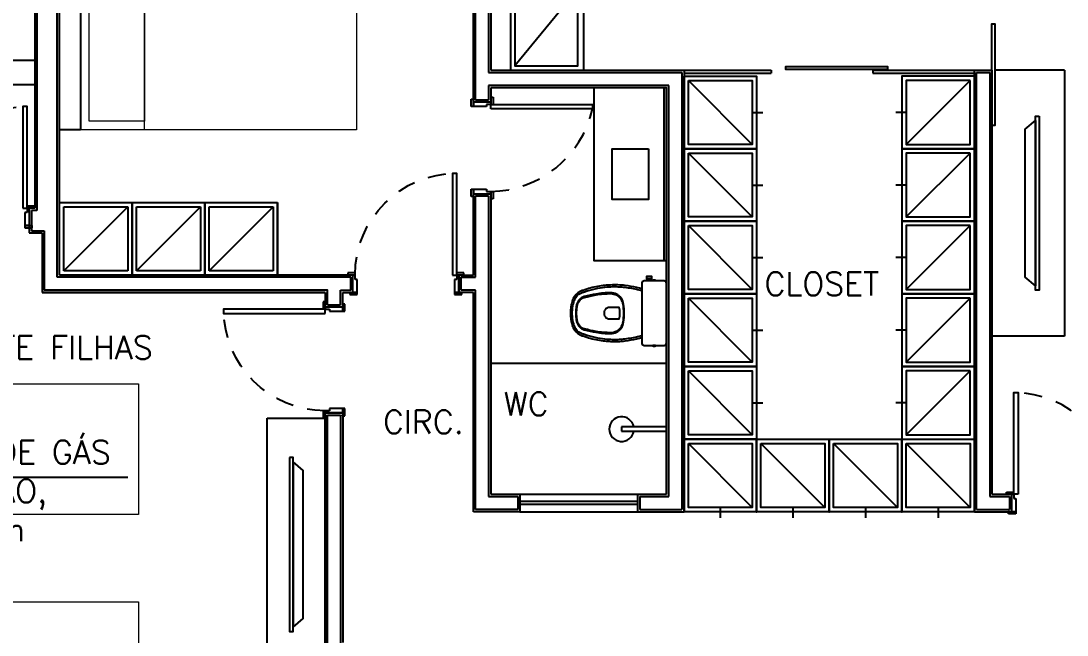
# Model space of a CAD drawing. Header units: millimetres. Extents: x 188.6 to 263.2, y 40.1 to 120.1.
# Drawn here: x 219.2 to 226.4, y 52.1 to 56.33 of the extents above; entities that cross this region are included whole.
import ezdxf

# ---------------------------------------------------------------- set-up
doc = ezdxf.new("R2010")
doc.units = ezdxf.units.MM
doc.linetypes.add('XREF_305_306$0$XREF-TIPO$0$HIDDEN2', pattern=[0.1875, 0.125, -0.0625])
for name, color, linetype in [('ARQ', 8, 'Continuous'), ('ARQ-BASE', 8, 'Continuous'), ('GAS-TEXTO', 7, 'Continuous'), ('L-O-LAYOUT', 252, 'Continuous'), ('XREF_305_306$0$XREF-TIPO$0$E-MC-ESQUADRIAS', 2, 'Continuous')]:
    doc.layers.add(name, color=color, linetype=linetype)
doc.layers.add('L-MC-LAYOUT', color=8, linetype='Continuous', lineweight=5)
doc.styles.add('60-100', font='romans.shx', dxfattribs={"height": 0.16})
doc.styles.add('60-50', font='romans.shx', dxfattribs={"height": 0.08})
doc.styles.add('60-75', font='romans.shx', dxfattribs={"height": 0.12})
doc.dimstyles.new('SETAS75', dxfattribs={"dimtxt": 0.16, "dimasz": 0.15, "dimexe": 0.15, "dimexo": 0, "dimgap": 0.1, "dimtad": 1, "dimzin": 10, "dimdsep": 46, "dimtxsty": '60-100', "dimblk1": 'OPEN', "dimblk2": 'OPEN', "dimsah": 1, "dimcen": 0, "dimclrd": 244, "dimclre": 244, "dimclrt": 7, "dimadec": 0, "dimazin": 0, "dimtfac": 1, "dimtix": 1, "dimtmove": 2, "dimatfit": 3, "dimldrblk": 'OPEN', "dimfxl": 0.15, "dimtolj": 1, "dimtzin": 6, "dimarcsym": 0})

# ---------------------------------------------------------------- blocks, each defined once
blk = doc.blocks.new('CAMA SOLTEIRO')
at = {"layer": 'L-MC-LAYOUT'}
blk.add_line((5741.836, -1547.0217), (5741.836, -1546.1217), dxfattribs=at)
for points in [[(5741.396, -1546.1217), (5743.296, -1546.1217), (5743.296, -1547.0217), (5741.396, -1547.0217)], [(5741.456, -1546.1817), (5741.836, -1546.1817), (5741.836, -1546.9617), (5741.456, -1546.9617)]]:
    blk.add_lwpolyline(points, close=True, dxfattribs=at)
blk = doc.blocks.new('XREF_305_306$0$XREF-TIPO$0$PORTA 70')
at = {"layer": 'ARQ-BASE'}
for p, q in [((36.2665, 23.8835), (36.2815, 23.8835)), ((36.2665, 23.8335), (36.2665, 23.8835)), ((36.2815, 23.8335), (36.2815, 23.8835)), ((36.2815, 23.8485), (36.2815, 23.8335)), ((36.4015, 23.8485), (36.2815, 23.8485)), ((36.4015, 23.8685), (36.4165, 23.8685)), ((36.4015, 23.8685), (36.4015, 23.8185)), ((36.4015, 23.8185), (36.4015, 23.8485)), ((36.4165, 23.8685), (36.4165, 23.8185)), ((36.2815, 23.8335), (36.2665, 23.8335)), ((36.3115, 23.8335), (36.2815, 23.8335)), ((36.3115, 23.8185), (36.3115, 23.8335)), ((36.4015, 23.8185), (36.3115, 23.8185)), ((36.4165, 23.8185), (36.4015, 23.8185)), ((36.2665, 23.0835), (36.2665, 23.1335)), ((36.2815, 23.1335), (36.3115, 23.1335)), ((36.2815, 23.0835), (36.2815, 23.1335)), ((36.3115, 23.1485), (36.4015, 23.1485)), ((36.3115, 23.1335), (36.3115, 23.1485)), ((36.4015, 23.1485), (36.4165, 23.1485)), ((36.4015, 23.1185), (36.4015, 23.1485)), ((36.4015, 23.1485), (36.4015, 23.0985)), ((36.4165, 23.1485), (36.4165, 23.0985)), ((36.2815, 23.0835), (36.2665, 23.0835)), ((36.2815, 23.1185), (36.4015, 23.1185)), ((36.4165, 23.0985), (36.4015, 23.0985))]:
    blk.add_line(p, q, dxfattribs=at)
blk.add_lwpolyline([(36.2815, 23.1635), (36.2815, 23.1335), (35.5815, 23.1335), (35.5815, 23.1635)], close=True, dxfattribs=at)
at = {"layer": 'ARQ-BASE', "linetype": 'XREF_305_306$0$XREF-TIPO$0$HIDDEN2'}
blk.add_arc((36.2815, 23.1335), 0.7, 90, 180, dxfattribs=at)
blk = doc.blocks.new('XREF_1ºTP$0$VASO')
at = {"layer": 'ARQ'}
for points in [[(951.8, 48.123, 0.003882), (951.7905, 48.158, -0.024258), (951.7765, 48.238, -0.02486), (951.7725, 48.288, -0.033324), (951.773, 48.338, -0.02486), (951.776, 48.378, -0.012268), (951.783, 48.428, -0.015806), (951.7945, 48.478, -0.026699), (951.81, 48.528, -0.021919), (951.8175, 48.548, -0.174675), (951.867, 48.5965, -0.045452), (951.897, 48.606, -0.022856), (951.9099, 48.6092, -0.041289), (951.9366, 48.6132, -0.052091), (951.9442, 48.6136, -0.04333), (951.967, 48.614, -0.04333), (951.9898, 48.6136, -0.052091), (951.9974, 48.6132, -0.041289), (952.0241, 48.6092, -0.022856), (952.037, 48.606, -0.045452), (952.067, 48.5965, -0.174675), (952.1165, 48.548, -0.021919), (952.124, 48.528, -0.026699), (952.1395, 48.478, -0.015806), (952.151, 48.428, -0.012268), (952.158, 48.378, -0.02486), (952.161, 48.338, -0.033324), (952.1615, 48.288, -0.02486), (952.1575, 48.238, -0.024258), (952.1435, 48.158, 0.003882), (952.134, 48.123)], [(952.1224, 48.1261, -0.003849), (952.1318, 48.1609, 0.027799), (952.147, 48.2514, 0.018883), (952.1495, 48.2885, 0.033646), (952.149, 48.3374, 0.016781), (952.1475, 48.3636, 0.015438), (952.1392, 48.4259, 0.023716), (952.121, 48.4995, 0.013571), (952.1126, 48.5241, 0.02186), (952.1055, 48.543, 0.173345), (952.0622, 48.5855, 0.045814), (952.034, 48.5944, 0.024058), (952.0216, 48.5974, 0.042614), (951.996, 48.6012, 0.066108), (951.9895, 48.6015, 0.047154), (951.967, 48.602, 0.047154), (951.9444, 48.6015, 0.066108), (951.9379, 48.6012, 0.042614), (951.9124, 48.5974, 0.024058), (951.9, 48.5944, 0.045814), (951.8718, 48.5855, 0.173345), (951.8284, 48.543, 0.02186), (951.8213, 48.5241, 0.013571), (951.813, 48.4995, 0.023716), (951.7948, 48.4259, 0.015438), (951.7865, 48.3636, 0.016781), (951.785, 48.3374, 0.033646), (951.7845, 48.2885, 0.018883), (951.787, 48.2514, 0.027799), (951.8021, 48.1609, -0.003849), (951.8116, 48.1261)]]:
    blk.add_lwpolyline(points, format="xyb", dxfattribs=at)
for points in [[(951.967, 48.244, -0.041331), (951.9061, 48.2486, -0.129345), (951.8634, 48.2657, -0.234638), (951.8265, 48.338, -0.044666), (951.8351, 48.439, -0.031515), (951.8532, 48.5195, -0.151063), (951.8718, 48.5523, -0.148094), (951.9082, 48.5722, -0.031073), (951.9218, 48.5744, -0.035055), (951.967, 48.5785, -0.035055), (952.0121, 48.5744, -0.031073), (952.0257, 48.5722, -0.148094), (952.0622, 48.5523, -0.151063), (952.0808, 48.5195, -0.031515), (952.0989, 48.439, -0.044666), (952.1075, 48.338, -0.234638), (952.0706, 48.2657, -0.129345), (952.0278, 48.2486, -0.041331)], [(951.967, 48.25, 0.041434), (952.027, 48.2545, 0.129651), (952.067, 48.2705, 0.234583), (952.1015, 48.338, 0.044678), (952.093, 48.438, 0.031614), (952.075, 48.518, 0.152477), (952.058, 48.548, 0.148725), (952.0245, 48.5664, 0.031624), (952.0114, 48.5685, 0.035113), (951.967, 48.5725, 0.035113), (951.9226, 48.5685, 0.031624), (951.9095, 48.5664, 0.148725), (951.876, 48.548, 0.152477), (951.859, 48.518, 0.031614), (951.841, 48.438, 0.044678), (951.8325, 48.338, 0.234583), (951.867, 48.2705, 0.129651), (951.907, 48.2545, 0.041434)], [(951.927, 48.344, -0.164444), (951.935, 48.368, -0.245936), (951.967, 48.383, -0.245936), (951.999, 48.368, -0.164444), (952.007, 48.344), (952.007, 48.279, -0.108885), (951.927, 48.279)], [(951.967, 48.123), (952.172, 48.123, -0.059373), (952.1768, 48.1225, -0.333509), (952.189, 48.107), (952.189, 48.0885), (952.189, 48.0575), (952.189, 48.047), (952.1918, 48.047, -0.252251), (952.1921, 48.0469, -0.160103), (952.195, 48.038, -0.160103), (952.1921, 48.0291, -0.252251), (952.1918, 48.029), (952.189, 48.029), (952.189, 47.97, -0.327853), (952.1739, 47.9533, -0.087637), (952.1708, 47.953), (951.967, 47.953), (951.7631, 47.953, -0.087637), (951.76, 47.9533, -0.327853), (951.745, 47.97), (951.745, 48.029), (951.7421, 48.029, -0.252251), (951.7419, 48.0291, -0.160103), (951.739, 48.038, -0.160103), (951.7419, 48.0469, -0.252251), (951.7421, 48.047), (951.745, 48.047), (951.745, 48.0575), (951.731, 48.0575), (951.731, 48.055), (951.715, 48.055), (951.715, 48.073), (951.715, 48.091), (951.731, 48.091), (951.731, 48.0885), (951.745, 48.0885), (951.745, 48.107, -0.333509), (951.7571, 48.1225, -0.059373), (951.762, 48.123)]]:
    blk.add_lwpolyline(points, format="xyb", close=True, dxfattribs=at)
for points in [[(951.731, 48.0575), (951.731, 48.073), (951.731, 48.0885)], [(951.7425, 48.046), (951.7425, 48.038), (951.7425, 48.03)], [(951.745, 48.0575), (951.745, 48.0885)], [(951.745, 48.029), (951.745, 48.047)], [(952.189, 48.029), (952.189, 48.047)], [(952.1915, 48.046), (952.1915, 48.038), (952.1915, 48.03)]]:
    blk.add_lwpolyline(points, dxfattribs=at)
blk = doc.blocks.new('T V')
at = {"layer": 'L-O-LAYOUT'}
for points in [[(851.0762, 58.8858), (849.9362, 58.8858), (849.9962, 58.9558), (851.0162, 58.9558)], [(851.1062, 58.8608), (849.9062, 58.8608), (849.9062, 58.8858), (851.1062, 58.8858)]]:
    blk.add_lwpolyline(points, close=True, dxfattribs=at)
blk = doc.blocks.new('arq-3pav')
at = {"layer": 'ARQ'}
for p, q in [((14.2853, 18.495), (14.2853, 14.785)), ((14.3003, 18.48), (14.3003, 14.77)), ((17.3053, 15.5152), (17.3053, 18.325)), ((17.3203, 15.5302), (17.3203, 18.34)), ((14.4403, 14.31), (14.4403, 17.17)), ((14.4553, 14.325), (14.4553, 17.155)), ((17.4103, 16.92), (17.4103, 15.7202)), ((17.4253, 16.905), (17.4253, 15.7352)), ((18.0253, 16.295), (17.5901, 15.7652)), ((17.4103, 15.7202), (18.7403, 15.7202)), ((17.4253, 15.7352), (18.7553, 15.7352)), ((18.7403, 15.7202), (18.7403, 12.71)), ((18.7553, 15.7352), (18.7553, 12.695)), ((18.7553, 15.7352), (19.3553, 15.7352)), ((18.7553, 15.7152), (19.3553, 15.7152)), ((19.3553, 15.7352), (19.3553, 15.7152)), ((20.0553, 15.7352), (20.7553, 15.7352)), ((20.0553, 15.7352), (20.0553, 15.7152)), ((20.0553, 15.7152), (20.7553, 15.7152)), ((20.7553, 15.7352), (20.8753, 15.7352)), ((20.7553, 12.695), (20.7553, 15.7352)), ((20.7703, 15.7202), (20.8603, 15.7202)), ((20.7703, 12.71), (20.7703, 15.7202)), ((20.8603, 15.7202), (20.8603, 12.8)), ((20.8753, 15.7352), (20.8753, 12.815)), ((21.3753, 15.7352), (20.8953, 15.7352)), ((21.3753, 15.7352), (21.3753, 13.905)), ((18.7853, 15.665), (19.2253, 15.225)), ((20.7253, 15.665), (20.2853, 15.225)), ((17.4103, 15.6302), (17.4103, 15.5302)), ((18.6503, 15.6302), (17.4103, 15.6302)), ((17.4253, 15.6152), (17.4253, 15.5152)), ((18.6353, 15.6152), (17.4253, 15.6152)), ((18.6353, 12.815), (18.6353, 15.6152)), ((18.6503, 12.8), (18.6503, 15.6302)), ((17.2903, 15.4852), (17.2903, 15.5352)), ((17.2903, 15.5352), (17.3053, 15.5352)), ((17.4253, 15.5152), (17.3045, 15.5152)), ((17.3053, 15.4852), (17.3053, 15.5352)), ((17.4253, 15.5152), (17.3053, 15.5152)), ((17.4253, 15.5152), (17.3053, 15.5152)), ((17.3053, 15.5152), (17.3053, 15.4852)), ((17.4103, 15.5302), (17.3203, 15.5302)), ((17.3953, 15.5002), (17.3953, 15.4852)), ((17.4253, 15.5002), (17.3953, 15.5002)), ((17.4253, 15.5502), (17.4253, 15.5002)), ((17.4253, 15.5502), (17.4403, 15.5502)), ((17.4403, 15.5502), (17.4403, 15.5002)), ((17.3053, 15.4852), (17.2903, 15.4852)), ((17.3953, 15.4852), (17.3053, 15.4852)), ((19.2253, 15.445), (19.2971, 15.445)), ((20.2853, 15.445), (20.2135, 15.445)), ((18.7853, 15.165), (19.2253, 14.725)), ((20.7253, 15.165), (20.2853, 14.725)), ((17.2903, 14.9152), (17.3053, 14.9152)), ((17.2903, 14.8652), (17.2903, 14.9152)), ((17.3053, 14.8652), (17.3053, 14.9152)), ((17.3053, 14.9152), (17.3953, 14.9152)), ((17.3053, 14.9152), (17.3053, 14.8852)), ((17.3953, 14.9152), (17.3953, 14.9002)), ((19.2253, 14.945), (19.2971, 14.945)), ((20.2853, 14.945), (20.2135, 14.945)), ((17.3053, 14.8652), (17.2903, 14.8652)), ((17.3053, 14.325), (17.3053, 14.8852)), ((17.3053, 14.8852), (17.4253, 14.8852)), ((17.3053, 14.8852), (17.4253, 14.8852)), ((17.3203, 14.31), (17.3203, 14.8702)), ((17.3203, 14.8702), (17.4103, 14.8702)), ((17.3953, 14.9002), (17.4253, 14.9002)), ((17.4103, 14.8702), (17.4103, 12.8)), ((17.4253, 14.9002), (17.4253, 14.8502)), ((17.4253, 14.9002), (17.4403, 14.9002)), ((17.4253, 14.8852), (17.4253, 14.9002)), ((17.4253, 14.8852), (17.4253, 12.815)), ((17.4403, 14.8502), (17.4253, 14.8502)), ((17.4403, 14.9002), (17.4403, 14.8502)), ((14.2853, 14.785), (14.2473, 14.785)), ((14.2473, 14.785), (14.2473, 14.615)), ((14.3003, 14.77), (14.2623, 14.77)), ((14.2623, 14.77), (14.2623, 14.63)), ((14.4553, 14.825), (14.9554, 14.825)), ((14.4553, 14.325), (14.4553, 14.825)), ((14.4853, 14.795), (14.9254, 14.795)), ((14.9254, 14.795), (14.4853, 14.355)), ((14.4853, 14.355), (14.4853, 14.795)), ((14.9254, 14.795), (14.9254, 14.355)), ((14.9554, 14.825), (14.9554, 14.325)), ((14.9554, 14.825), (15.4554, 14.825)), ((14.9554, 14.325), (14.9554, 14.825)), ((14.9854, 14.795), (15.4254, 14.795)), ((15.4254, 14.795), (14.9854, 14.355)), ((14.9854, 14.355), (14.9854, 14.795)), ((15.4254, 14.795), (15.4254, 14.355)), ((15.4554, 14.825), (15.4554, 14.325)), ((15.4554, 14.825), (15.9554, 14.825)), ((15.4554, 14.325), (15.4554, 14.825)), ((15.4854, 14.795), (15.9254, 14.795)), ((15.9254, 14.795), (15.4854, 14.355)), ((15.4854, 14.355), (15.4854, 14.795)), ((15.9254, 14.795), (15.9254, 14.355)), ((15.9554, 14.825), (15.9554, 14.325)), ((15.9554, 14.325), (15.9554, 14.825)), ((14.2623, 14.63), (14.3503, 14.63)), ((14.3503, 14.63), (14.3503, 14.22)), ((18.7853, 14.665), (19.2253, 14.225)), ((20.7253, 14.665), (20.2853, 14.225)), ((14.2473, 14.615), (14.3353, 14.615)), ((14.3353, 14.615), (14.3353, 14.205)), ((19.2253, 14.445), (19.2971, 14.445)), ((20.2853, 14.445), (20.2135, 14.445)), ((14.9254, 14.355), (14.4853, 14.355)), ((15.4254, 14.355), (14.9854, 14.355)), ((15.9254, 14.355), (15.4854, 14.355)), ((16.4603, 14.31), (14.4403, 14.31)), ((16.4753, 14.325), (14.4553, 14.325)), ((14.9554, 14.325), (14.4553, 14.325)), ((15.4554, 14.325), (14.9554, 14.325)), ((15.9554, 14.325), (15.4554, 14.325)), ((16.4555, 14.325), (15.9554, 14.325)), ((16.4603, 14.22), (16.4603, 14.31)), ((16.4753, 14.205), (16.4753, 14.325)), ((17.2053, 14.205), (17.2053, 14.325)), ((17.2053, 14.325), (17.3053, 14.325)), ((17.2203, 14.22), (17.2203, 14.31)), ((17.2203, 14.31), (17.3203, 14.31)), ((14.3353, 14.205), (16.2853, 14.205)), ((16.2853, 14.205), (16.2853, 14.105)), ((16.3903, 14.12), (16.3903, 14.22)), ((16.3903, 14.22), (16.4603, 14.22)), ((16.4053, 14.105), (16.4053, 14.205)), ((16.4053, 14.205), (16.4753, 14.205)), ((17.3053, 14.205), (17.2053, 14.205)), ((17.3203, 14.22), (17.2203, 14.22)), ((17.3053, 12.695), (17.3053, 14.205)), ((17.3203, 12.71), (17.3203, 14.22)), ((16.3003, 14.12), (16.3903, 14.12)), ((18.7853, 14.165), (19.2253, 13.725)), ((20.7253, 14.165), (20.2853, 13.725)), ((16.2853, 14.105), (16.4053, 14.105)), ((19.2253, 13.945), (19.2971, 13.945)), ((19.2253, 13.945), (19.2971, 13.945)), ((20.2853, 13.945), (20.2135, 13.945)), ((20.2853, 13.945), (20.2135, 13.945)), ((21.3753, 13.905), (20.8753, 13.905)), ((18.6353, 13.715), (17.4253, 13.715)), ((18.7853, 13.665), (19.2253, 13.225)), ((20.7253, 13.665), (20.2853, 13.225)), ((19.2253, 13.445), (19.2971, 13.445)), ((20.2853, 13.445), (20.2135, 13.445)), ((16.2853, 13.375), (16.4053, 13.375)), ((16.2853, 11.675), (16.2853, 13.375)), ((16.3003, 13.36), (16.3903, 13.36)), ((16.3003, 11.69), (16.3003, 13.36)), ((16.3903, 13.36), (16.3903, 11.78)), ((16.4053, 13.38), (16.4053, 11.795)), ((18.6353, 13.28), (18.3258, 13.28)), ((18.3258, 13.28), (18.3258, 13.25)), ((18.3258, 13.25), (18.6353, 13.25)), ((18.7553, 13.195), (20.7553, 13.195)), ((18.7853, 13.165), (19.2253, 12.725)), ((19.2853, 13.165), (19.7253, 12.725)), ((19.7853, 13.165), (20.2253, 12.725)), ((20.2853, 13.165), (20.7253, 12.725)), ((20.9753, 12.815), (20.9753, 12.83)), ((20.9753, 12.83), (21.0253, 12.83)), ((20.9753, 12.815), (20.9753, 12.83)), ((17.4103, 12.8), (17.6103, 12.8)), ((17.4253, 12.815), (17.6253, 12.815)), ((17.6103, 12.8), (17.6103, 12.71)), ((17.6253, 12.815), (17.6253, 12.695)), ((17.6253, 12.815), (18.4353, 12.815)), ((18.4353, 12.765), (17.6253, 12.765)), ((18.4353, 12.815), (18.6353, 12.815)), ((18.4353, 12.815), (18.4353, 12.695)), ((18.4503, 12.8), (18.6503, 12.8)), ((18.4503, 12.8), (18.4503, 12.71)), ((20.8603, 12.8), (20.9953, 12.8)), ((20.8753, 12.815), (21.0103, 12.815)), ((20.9753, 12.815), (21.0253, 12.815)), ((20.9953, 12.8), (20.9953, 12.71)), ((21.0103, 12.815), (21.0103, 12.695)), ((21.0103, 12.815), (21.0103, 12.695)), ((21.0103, 12.815), (21.0103, 12.695)), ((21.0253, 12.815), (21.0253, 12.785)), ((21.0253, 12.785), (21.0403, 12.785)), ((21.0403, 12.785), (21.0403, 12.695)), ((17.6253, 12.695), (17.3053, 12.695)), ((17.6103, 12.71), (17.3203, 12.71)), ((18.4353, 12.745), (17.6253, 12.745)), ((17.6253, 12.695), (18.4353, 12.695)), ((18.4353, 12.695), (18.7553, 12.695)), ((18.4503, 12.71), (18.7403, 12.71)), ((19.0053, 12.725), (19.0053, 12.6532)), ((19.5053, 12.725), (19.5053, 12.6532)), ((20.0053, 12.725), (20.0053, 12.6532)), ((20.5053, 12.725), (20.5053, 12.6532)), ((20.7553, 12.695), (21.0103, 12.695)), ((20.7703, 12.71), (20.9953, 12.71)), ((20.9903, 12.68), (20.9903, 12.695)), ((20.9903, 12.68), (20.9903, 12.695)), ((21.0403, 12.695), (20.9903, 12.695)), ((21.0403, 12.68), (20.9903, 12.68)), ((21.0103, 12.695), (21.0403, 12.695)), ((21.0403, 12.695), (21.0403, 12.68))]:
    blk.add_line(p, q, dxfattribs=at)
for points in [[(14.6003, 15.325), (14.4553, 15.325), (14.4553, 17.155), (14.6003, 17.155)], [(18.0653, 16.325), (17.5601, 16.325), (17.5601, 15.7352), (18.0653, 15.7352)], [(18.0253, 16.295), (17.5901, 16.295), (17.5901, 15.7652), (18.0253, 15.7652)], [(20.8753, 15.355), (20.8753, 16.055), (20.8953, 16.055), (20.8953, 15.355)], [(13.1003, 15.8052), (14.2853, 15.8052), (14.2853, 15.6352), (13.1003, 15.6352)], [(20.1553, 15.7402), (19.4553, 15.7402), (19.4553, 15.7602), (20.1553, 15.7602)], [(18.7553, 15.695), (19.2553, 15.695), (19.2553, 15.195), (18.7553, 15.195)], [(18.7853, 15.665), (19.2253, 15.665), (19.2253, 15.225), (18.7853, 15.225)], [(20.7553, 15.695), (20.2553, 15.695), (20.2553, 15.195), (20.7553, 15.195)], [(20.7253, 15.665), (20.2853, 15.665), (20.2853, 15.225), (20.7253, 15.225)], [(18.1353, 15.6152), (18.1353, 14.4252), (18.6353, 14.4252), (18.6353, 15.6152)], [(18.6153, 15.6152), (18.6153, 14.4252), (18.6353, 14.4252), (18.6353, 15.6152)], [(17.4253, 15.4702), (17.4253, 15.5002), (18.1253, 15.5002), (18.1253, 15.4702)], [(18.5103, 15.1952), (18.5103, 14.8452), (18.2603, 14.8452), (18.2603, 15.1952)], [(18.7553, 15.195), (19.2553, 15.195), (19.2553, 14.695), (18.7553, 14.695)], [(18.7853, 15.165), (19.2253, 15.165), (19.2253, 14.725), (18.7853, 14.725)], [(20.7553, 15.195), (20.2553, 15.195), (20.2553, 14.695), (20.7553, 14.695)], [(20.7253, 15.165), (20.2853, 15.165), (20.2853, 14.725), (20.7253, 14.725)], [(18.7553, 14.695), (19.2553, 14.695), (19.2553, 14.195), (18.7553, 14.195)], [(20.7553, 14.695), (20.2553, 14.695), (20.2553, 14.195), (20.7553, 14.195)], [(18.7853, 14.665), (19.2253, 14.665), (19.2253, 14.225), (18.7853, 14.225)], [(20.7253, 14.665), (20.2853, 14.665), (20.2853, 14.225), (20.7253, 14.225)], [(18.7553, 14.195), (19.2553, 14.195), (19.2553, 13.695), (18.7553, 13.695)], [(20.7553, 14.195), (20.2553, 14.195), (20.2553, 13.695), (20.7553, 13.695)], [(18.7853, 14.165), (19.2253, 14.165), (19.2253, 13.725), (18.7853, 13.725)], [(20.7253, 14.165), (20.2853, 14.165), (20.2853, 13.725), (20.7253, 13.725)], [(18.7553, 13.695), (19.2553, 13.695), (19.2553, 13.195), (18.7553, 13.195)], [(20.7553, 13.695), (20.2553, 13.695), (20.2553, 13.195), (20.7553, 13.195)], [(18.7853, 13.665), (19.2253, 13.665), (19.2253, 13.225), (18.7853, 13.225)], [(20.7253, 13.665), (20.2853, 13.665), (20.2853, 13.225), (20.7253, 13.225)], [(15.8853, 13.34), (16.2853, 13.34), (16.2853, 11.175), (15.8853, 11.175)], [(18.7553, 13.195), (19.2553, 13.195), (19.2553, 12.695), (18.7553, 12.695)], [(19.2553, 13.195), (19.7553, 13.195), (19.7553, 12.695), (19.2553, 12.695)], [(19.7553, 13.195), (20.2553, 13.195), (20.2553, 12.695), (19.7553, 12.695)], [(20.2553, 13.195), (20.7553, 13.195), (20.7553, 12.695), (20.2553, 12.695)], [(18.7853, 13.165), (19.2253, 13.165), (19.2253, 12.725), (18.7853, 12.725)], [(19.2853, 13.165), (19.7253, 13.165), (19.7253, 12.725), (19.2853, 12.725)], [(19.7853, 13.165), (20.2253, 13.165), (20.2253, 12.725), (19.7853, 12.725)], [(20.2853, 13.165), (20.7253, 13.165), (20.7253, 12.725), (20.2853, 12.725)]]:
    blk.add_lwpolyline(points, close=True, dxfattribs=at)
for points in [[(16.2853, 14.205), (14.3353, 14.205)], [(16.3003, 14.12), (16.3003, 14.22), (14.3503, 14.22)]]:
    blk.add_lwpolyline(points, dxfattribs=at)
at = {"layer": 'ARQ', "color": 8, "linetype": 'XREF_305_306$0$XREF-TIPO$0$HIDDEN2'}
blk.add_arc((17.4128, 15.6303), 0.7303, 270.98062, 347.33025, dxfattribs=at)
at = {"layer": 'ARQ'}
blk.add_arc((18.3253, 13.2642), 0.0851, 10.67892, 350.38385, dxfattribs=at)
for p in [(19.2553, 12.695), (19.7553, 12.695), (20.2553, 12.695)]:
    blk.add_point(p, dxfattribs=at)
for p in [(-5726.7957, 1562.3467), (-5728.2957, 1559.6967), (-5728.2957, 1558.1967)]:
    blk.add_blockref('CAMA SOLTEIRO', p, dxfattribs=at)
at = {"layer": 'ARQ', "rotation": 90.00000000000001}
blk.add_blockref('T V', (80.0609, -835.6861), dxfattribs=at)
at = {"layer": 'ARQ', "linetype": 'Continuous', "lineweight": 0, "xscale": -1, "rotation": 90}
blk.add_blockref('XREF_1ºTP$0$VASO', (66.5883, 966.0293), dxfattribs=at)
at = {"layer": 'ARQ', "xscale": -1, "rotation": 270}
blk.add_blockref('T V', (-42.8217, -838.0368), dxfattribs=at)
at = {"layer": 'XREF_305_306$0$XREF-TIPO$0$E-MC-ESQUADRIAS', "xscale": -1}
for p, rotation in [((37.3656, 51.0665), 90), ((40.3238, 50.6065), 90), ((40.3238, 50.6065), 90), ((-19.9962, 37.2235), 180), ((-19.9962, 37.2235), 180)]:
    blk.add_blockref('XREF_305_306$0$XREF-TIPO$0$PORTA 70', p, dxfattribs=dict(at, rotation=rotation))
at = {"layer": 'XREF_305_306$0$XREF-TIPO$0$E-MC-ESQUADRIAS', "rotation": 270}
blk.add_blockref('XREF_305_306$0$XREF-TIPO$0$PORTA 70', (-2.1082, 49.0965), dxfattribs=at)
blk = doc.blocks.new('_OPEN')
at = {"color": 0, "linetype": 'ByBlock'}
for p, q in [((-1, 0.167), (0, 0)), ((0, 0), (-1, -0.167)), ((0, 0), (-1, 0))]:
    blk.add_line(p, q, dxfattribs=at)

msp = doc.modelspace()

# ---------------------------------------------------------------- block references
msp.add_blockref('arq-3pav', (205.0084, 40.2568))

# ---------------------------------------------------------------- next in the draw order: block references
at = {"layer": 'XREF_305_306$0$XREF-TIPO$0$E-MC-ESQUADRIAS', "xscale": -1}
for p, rotation in [((242.374, 91.3233), 90), ((245.3322, 90.8633), 90), ((245.3322, 90.8633), 90), ((185.0122, 77.4803), 180), ((185.0122, 77.4803), 180)]:
    msp.add_blockref('XREF_305_306$0$XREF-TIPO$0$PORTA 70', p, dxfattribs=dict(at, rotation=rotation))
at = {"layer": 'XREF_305_306$0$XREF-TIPO$0$E-MC-ESQUADRIAS', "rotation": 270}
msp.add_blockref('XREF_305_306$0$XREF-TIPO$0$PORTA 70', (202.9003, 89.3533), dxfattribs=at)

# ---------------------------------------------------------------- next in the draw order: texts
at = {"layer": 'ARQ-BASE', "color": 8, "style": '60-75'}
for s, p in [('CLOSET', (224.318, 54.4411)), ('SUÍTE FILHAS', (218.7072, 54.0028)), ('WC', (222.5231, 53.614)), ('CIRC.', (221.6915, 53.4903))]:
    msp.add_text(s, height=0.16, dxfattribs=at).set_placement(p)
at = {"layer": 'GAS-TEXTO', "insert": (218.2122, 53.4418), "char_height": 0.16, "width": 2.085351, "attachment_point": 1, "style": '60-50'}
msp.add_mtext('PONTO DE GÁS DO FOGÃO, H=0,72m', dxfattribs=at)

# ---------------------------------------------------------------- next in the draw order: leaders
at = {"layer": 'GAS-TEXTO'}
msp.add_leader([(217.2925, 52.8373), (218.1626, 53.1887), (219.9354, 53.1887)], dimstyle='SETAS75', dxfattribs=at)

doc.saveas('drawing.dxf')
